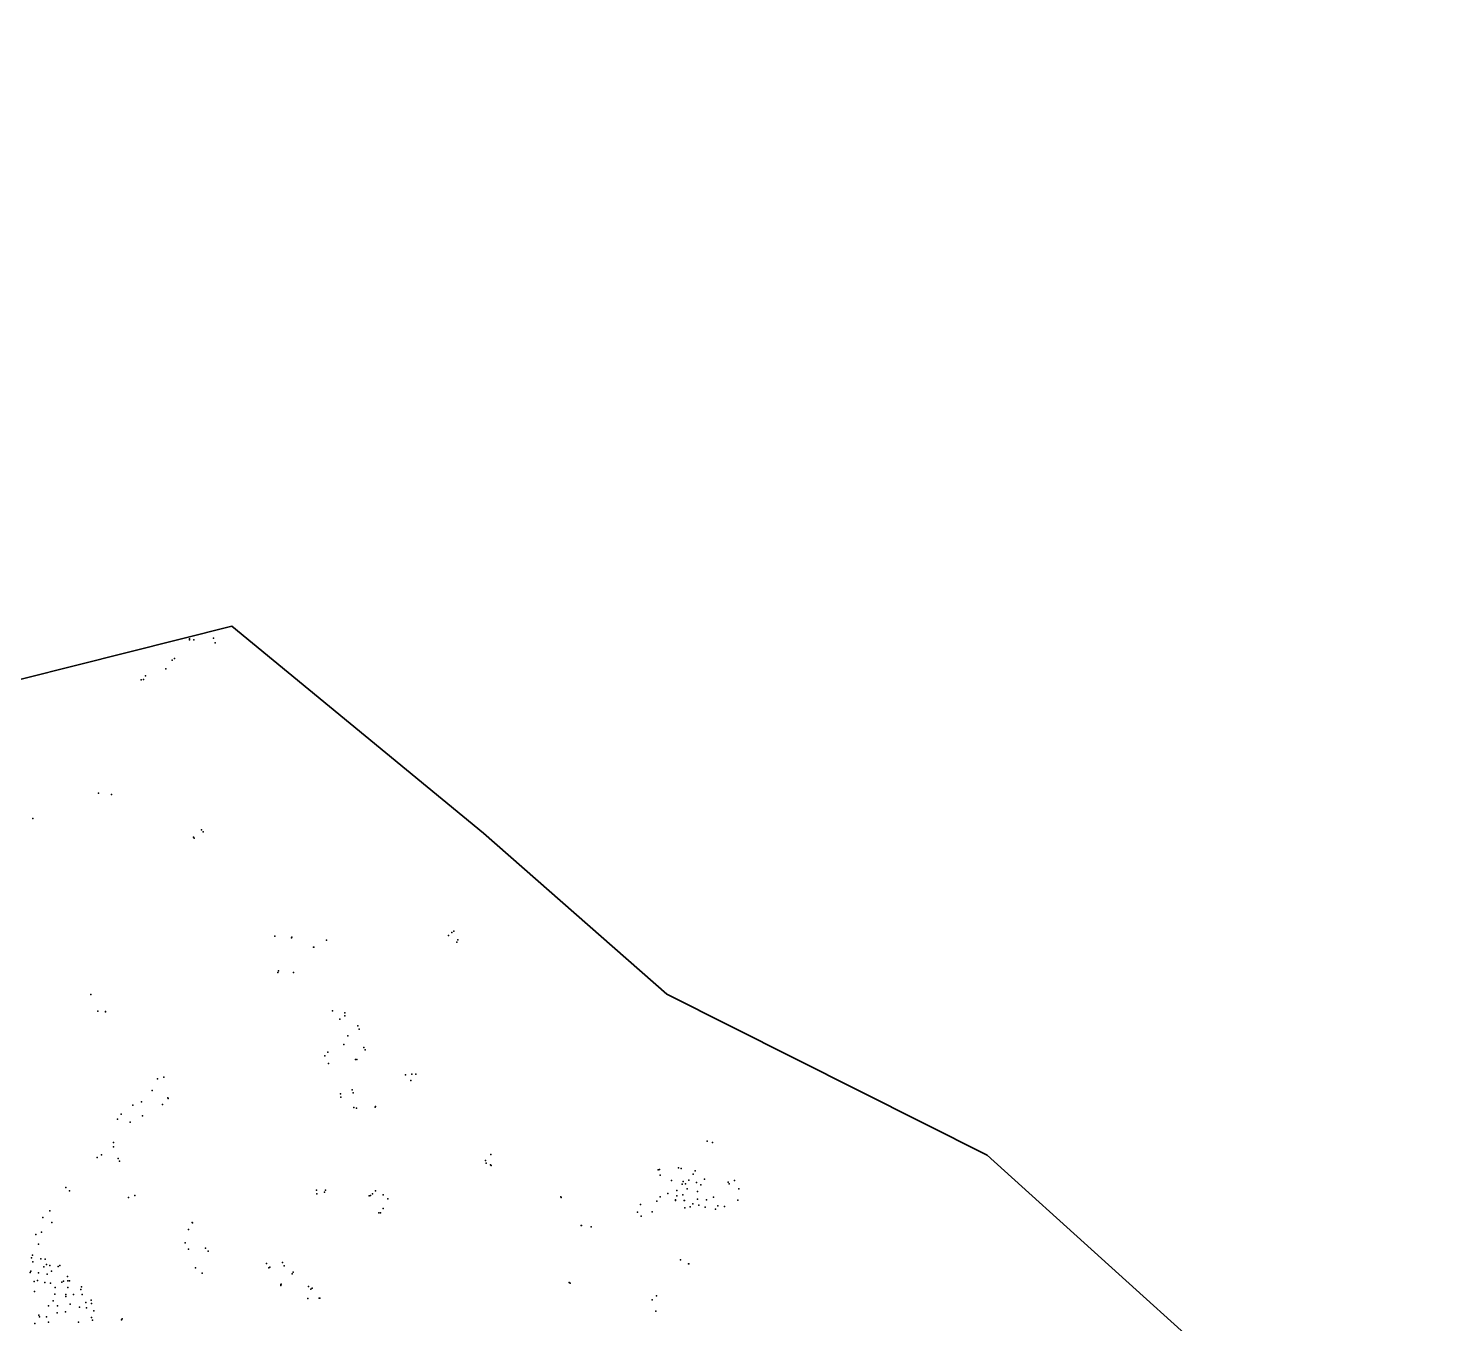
# Model space of a CAD drawing. Header units: millimetres. Extents: x -60275265 to 22802890, y -38578442 to 24337084.
# Drawn here: x 9882122 to 17730817, y 17159696 to 24337084 of the extents above; entities that cross this region are included whole.
import ezdxf

# ---------------------------------------------------------------- set-up
doc = ezdxf.new("R2010")
doc.units = ezdxf.units.MM
doc.header["$MEASUREMENT"] = 0
doc.layers.add('Outline', color=7, linetype='Continuous', true_color=0x000000)
doc.layers.add('particles', color=7, linetype='Continuous', true_color=0x000000)

msp = doc.modelspace()

# ---------------------------------------------------------------- linework, layer by layer
at = {"layer": 'Outline', "color": 3, "lineweight": 35, "true_color": 0x00ff00}
msp.add_lwpolyline([(612748, 23700101), (2261319, 23827441), (4163298, 24337084), (6191983, 23700101), (6952806, 22298647), (8220845, 21661442), (8981724, 20514820), (11010412, 21024520), (12405159, 19877851), (13419624, 18986025), (15194898, 18094026), (16462717, 16947413), (17096937, 15291091), (16969997, 14144198), (16969997, 12997517), (17730817, 12360371), (17730817, 10959081), (17730817, 9939740)], dxfattribs=at)
at = {"layer": 'particles', "color": 93, "true_color": 0x67d435}
for p in [(10908622, 20957696), (10775622, 20954696), (10775622, 20949696), (10798622, 20949696), (10916622, 20931696), (10678622, 20835696), (10692622, 20845696), (10507622, 20726696), (10519622, 20729696), (10531622, 20748696), (10644622, 20788696), (10270622, 20098696), (10270622, 20098696), (10342622, 20091696), (10343622, 20091696), (9906622, 19958696), (9906622, 19958696), (10841622, 19895696), (10850622, 19885696), (10797622, 19854696), (10801622, 19849696), (12210622, 19309696), (12228622, 19326696), (12239622, 19333696), (11247622, 19306696), (11340622, 19297696), (11341622, 19301696), (11462622, 19246696), (11463622, 19246696), (11533622, 19284696), (12256622, 19273696), (12261622, 19285696), (12262622, 19285696), (11264622, 19104696), (11268622, 19114696), (11351622, 19104696), (10228622, 18982696), (10267622, 18890696), (10310622, 18888696), (10310622, 18887696), (11567622, 18892696), (11608622, 18846696), (11635622, 18881696), (11635622, 18865696), (11708622, 18810696), (11714622, 18791696), (11629622, 18706696), (11652622, 18754696), (11740622, 18690696), (11525622, 18643696), (11541622, 18663696), (11545622, 18601696), (11694622, 18622696), (11701622, 18623696), (11748622, 18677696), (10632622, 18525696), (11972622, 18538696), (12006622, 18542696), (12029622, 18541696), (10568622, 18451696), (10598622, 18516696), (11676622, 18455696), (12002622, 18507696), (10460622, 18369696), (10509622, 18388696), (10625622, 18373696), (10654622, 18411696), (10657622, 18406696), (11611622, 18433696), (11614622, 18414696), (11682622, 18438696), (10375622, 18293696), (10396622, 18320696), (10515622, 18310696), (11685622, 18357696), (11700622, 18353696), (11804622, 18358696), (11806622, 18362696), (10445622, 18275696), (10353622, 18163696), (10353622, 18138696), (13643622, 18171696), (13672622, 18162696), (13672622, 18162696), (10263622, 18079696), (10287622, 18095696), (10379622, 18074696), (10380622, 18074696), (10386622, 18059696), (12415622, 18063696), (12444622, 18096696), (12418622, 18049696), (12442622, 18039696), (12446622, 18035696), (13371622, 18011696), (13379622, 18014696), (13383622, 17982696), (13485622, 18023696), (13500622, 18019696), (13565622, 17988696), (13577622, 18005696), (10090622, 17914696), (10109622, 17895696), (11479622, 17898696), (11528622, 17899696), (11805622, 17895696), (13446622, 17953696), (13475622, 17896696), (13475622, 17896696), (13504622, 17932696), (13511622, 17947696), (13523622, 17933696), (13532622, 17906696), (13541622, 17955696), (13585622, 17941696), (13608622, 17929696), (13628622, 17960696), (13759622, 17943696), (13766622, 17933696), (13794622, 17953696), (13819622, 17907696), (10436622, 17859696), (10471622, 17869696), (11481622, 17878696), (11522622, 17887696), (11771622, 17868696), (11778622, 17869696), (11788622, 17878696), (11848622, 17873696), (11873622, 17851696), (12832622, 17861696), (12834622, 17858696), (12834622, 17858696), (13273622, 17819696), (13364622, 17838696), (13382622, 17862696), (13426622, 17880696), (13468622, 17846696), (13468622, 17841696), (13476622, 17867696), (13508622, 17872696), (13516622, 17841696), (13517622, 17841696), (13563622, 17823696), (13589622, 17848696), (13590622, 17891696), (13639622, 17846696), (13679622, 17860696), (13813622, 17843696), (9961622, 17747696), (10001622, 17785696), (11824622, 17774696), (11833622, 17774696), (11848622, 17797696), (13258622, 17776696), (13277622, 17755696), (13338622, 17778696), (13520622, 17801696), (13550622, 17806696), (13598622, 17815696), (13632622, 17804696), (13690622, 17793696), (13702622, 17812696), (13739622, 17808696), (9955622, 17666696), (10011622, 17719696), (10769622, 17680696), (10789622, 17719696), (10791622, 17718696), (12945622, 17703696), (12947622, 17703696), (13001622, 17696696), (9923622, 17653696), (9937622, 17599696), (10750622, 17607696), (9899622, 17524696), (9905622, 17538696), (9950622, 17518696), (9974622, 17516696), (10770622, 17571696), (10863622, 17577696), (10878622, 17561696), (13496622, 17512696), (9892622, 17442696), (9895622, 17449696), (9906622, 17501696), (9937622, 17441696), (9968622, 17474696), (9982622, 17487696), (9986622, 17433696), (10000622, 17482696), (10009622, 17449696), (10046622, 17475696), (10057622, 17481696), (10808622, 17469696), (10844622, 17439696), (11202622, 17492696), (11215622, 17469696), (11219622, 17472696), (11290622, 17498696), (11300622, 17479696), (11344622, 17435696), (11349622, 17444696), (13539622, 17490696), (13542622, 17491696), (9913622, 17392696), (9932622, 17399696), (9973622, 17388696), (10005622, 17384696), (10030622, 17360696), (10068622, 17389696), (10076622, 17394696), (10099622, 17420696), (10100622, 17396696), (10100622, 17359696), (10109622, 17397696), (10173622, 17349696), (10176622, 17364696), (11281622, 17376696), (11281622, 17371696), (11282622, 17377696), (11435622, 17365696), (11447622, 17351696), (11455622, 17355696), (12878622, 17387696), (12884622, 17384696), (12884622, 17383696), (9915622, 17337696), (10020622, 17286696), (10028622, 17322696), (10089622, 17309696), (10090622, 17320696), (10114622, 17267696), (10132622, 17321696), (10180622, 17320696), (10200622, 17276696), (10229622, 17289696), (10232622, 17270696), (11430622, 17299696), (11493622, 17301696), (11496622, 17301696), (13338622, 17291696), (13362622, 17313696), (9939622, 17207696), (9944622, 17196696), (9982622, 17197696), (9993622, 17257696), (10041622, 17219696), (10044622, 17257696), (10087622, 17225696), (10165622, 17250696), (10204622, 17247696), (10232622, 17193696), (10244622, 17230696), (13359622, 17228696), (9918622, 17160696), (9993622, 17167696), (10159622, 17167696), (10237622, 17178696), (10397622, 17181696), (10402622, 17186696)]:
    msp.add_point(p, dxfattribs=at)

doc.saveas('drawing.dxf')
